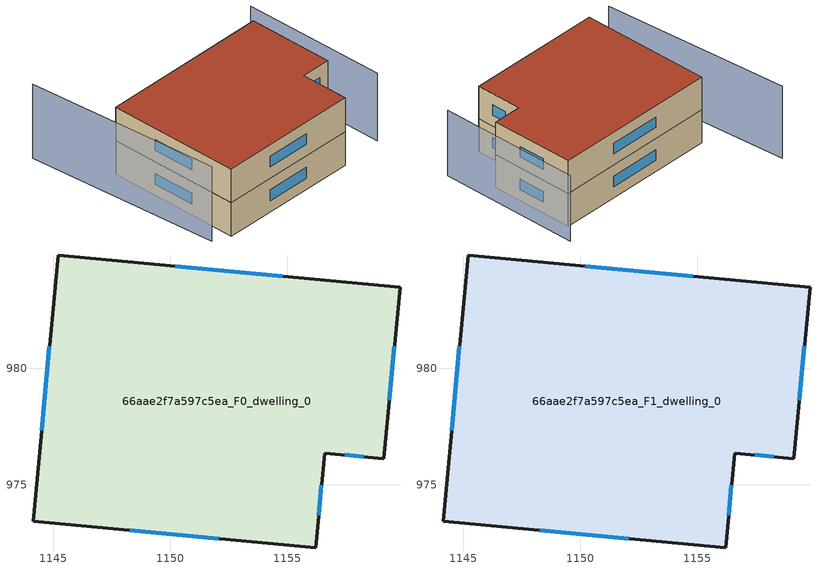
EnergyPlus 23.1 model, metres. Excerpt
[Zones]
66aae2f7a597c5ea_F0_dwelling_0
 floor ground (EU_floor_Construction): 1159.84,983.45 1159.15,976.12 1156.61,976.36 1156.22,972.31 1144.12,973.45 1145.2,984.83 z0
 wall outside (EU_wall_Construction): 1156.22,972.31 1156.61,976.36 1159.15,976.12 1159.84,983.45 1145.2,984.83 1144.12,973.45 1156.22,972.31 z0:3
 window (EU_Window_Construction): 1156.36,973.7 1156.48,974.98 / 1148.27,973.06 1152.08,972.7 / 1144.83,980.94 1144.49,977.35 / 1154.83,983.93 1150.21,984.36 / 1159.38,978.63 1159.6,980.94 / 1157.48,976.28 1158.28,976.21 z1.03:1.97
66aae2f7a597c5ea_F1_dwelling_0
 floor to 66aae2f7a597c5ea_F0_dwelling_0 (EU_floor_Construction): 1159.84,983.45 1159.15,976.12 1156.61,976.36 1156.22,972.31 1144.12,973.45 1145.2,984.83 z3
 wall outside (EU_wall_Construction): 1156.22,972.31 1156.61,976.36 1159.15,976.12 1159.84,983.45 1145.2,984.83 1144.12,973.45 1156.22,972.31 z3:6
 window (EU_Window_Construction): 1156.36,973.7 1156.48,974.98 / 1148.27,973.06 1152.08,972.7 / 1144.83,980.94 1144.49,977.35 / 1154.83,983.93 1150.21,984.36 / 1159.38,978.63 1159.6,980.94 / 1157.48,976.28 1158.28,976.21 z4.03:4.97
 roof outside (EU_roof_Construction): 1156.22,972.31 1156.61,976.36 1159.15,976.12 1159.84,983.45 1145.2,984.83 1144.12,973.45 z6
shading: 1160.09,972.34 1161.22,984.74 z0:6; 1143.14,990.84 1142.8,974.24 z0:6.6
[Building]
EU S2 Campaign: North Axis=0; Terrain=City; Solar Distribution=FullExterior
[Site:Location]
Cape.Town.Intl.AP: Latitude=-33.965; Longitude=18.602; Time Zone=2; Elevation=46
[SizingPeriod:WeatherFileDays]
AnnualSizingPeriod: Begin Month=1; Begin Day of Month=1; End Month=12; End Day of Month=31; Day of Week for Start Day=Monday; Use Weather File Daylight Saving Period=No; Use Weather File Rain and Snow Indicators=No
[MATERIAL]
EU_InternalMass_Material: Roughness=MediumRough; Thickness=0.1; Conductivity=1; Density=1800; Specific Heat=900; Thermal Absorptance=0.9; Solar Absorptance=0.7; Visible Absorptance=0.7
[MATERIAL:NOMASS] Roughness=MediumRough; Thermal Absorptance=0.9; Solar Absorptance=0.7; Visible Absorptance=0.7
Name | Thermal Resistance
EU_wall_NoMass | 0.493876
EU_roof_NoMass | 0.449382
EU_floor_NoMass | 1.25
[WINDOWMATERIAL:SIMPLEGLAZINGSYSTEM]
EU_Window_SimpleGlazing: UFactor=4.4; Solar Heat Gain Coefficient=0.85; Visible Transmittance=0.85
[CONSTRUCTION]
EU_wall_Construction: EU_wall_NoMass
EU_roof_Construction: EU_roof_NoMass
EU_floor_Construction: EU_floor_NoMass
EU_Window_Construction: EU_Window_SimpleGlazing
EU_InternalMass_Construction: EU_InternalMass_Material
[ZONE] Type=1; Multiplier=1; Ceiling Height=autocalculate; Volume=473.344; Floor Area=autocalculate; Part of Total Floor Area=Yes
66aae2f7a597c5ea_F0_dwelling_0; 66aae2f7a597c5ea_F1_dwelling_0
[INTERNALMASS] Construction=EU_InternalMass_Construction; Surface Area=157.781
Name | Zone or ZoneList
66aae2f7a597c5ea_F0_dwelling_0_EU_InternalMass | 66aae2f7a597c5ea_F0_dwelling_0
66aae2f7a597c5ea_F1_dwelling_0_EU_InternalMass | 66aae2f7a597c5ea_F1_dwelling_0
[OTHEREQUIPMENT] Fuel Type=Electricity; Design Level Calculation Method=Watts/Area; Power per Zone Floor Area=1; Fraction Latent=0; Fraction Radiant=0; Fraction Lost=0; Carbon Dioxide Generation Rate=0; EndUse Subcategory=EU_Step8_InternalGains
Name | Zone or ZoneList or Space or SpaceList | Schedule
EU_Step8_InternalGain_66aae2f7a597c5ea_F0_dwelling_0_f000 | 66aae2f7a597c5ea_F0_dwelling_0 | EU_Step8_GainSchedule_66aae2f7a597c5ea_F0_dwelling_0_f000
EU_Step8_InternalGain_66aae2f7a597c5ea_F1_dwelling_0_f000 | 66aae2f7a597c5ea_F1_dwelling_0 | EU_Step8_GainSchedule_66aae2f7a597c5ea_F1_dwelling_0_f000
[ZONEVENTILATION:DESIGNFLOWRATE] Schedule=EU_AlwaysOn; Design Flow Rate Calculation Method=AirChanges/Hour; Air Changes per Hour=0.64; Ventilation Type=Natural; Fan Pressure Rise=0; Fan Total Efficiency=1; Constant Term Coefficient=1; Temperature Term Coefficient=0; Velocity Term Coefficient=0; Velocity Squared Term Coefficient=0; Minimum Indoor Temperature=-100; Maximum Indoor Temperature=100; Delta Temperature=-100; Minimum Outdoor Temperature=-100; Maximum Outdoor Temperature=100; Maximum Wind Speed=40
Name | Zone or ZoneList or Space or SpaceList
EU_ConstantAir_66aae2f7a597c5ea_F0_dwelling_0 | 66aae2f7a597c5ea_F0_dwelling_0
EU_ConstantAir_66aae2f7a597c5ea_F1_dwelling_0 | 66aae2f7a597c5ea_F1_dwelling_0
[HVACTEMPLATE:THERMOSTAT] Constant Heating Setpoint=20; Constant Cooling Setpoint=50
EU_HeatOnly_66aae2f7a597c5ea_F0_dwelling_0; EU_HeatOnly_66aae2f7a597c5ea_F1_dwelling_0
[HVACTEMPLATE:ZONE:IDEALLOADSAIRSYSTEM] System Availability Schedule=EU_AlwaysOn; Maximum Heating Supply Air Temperature=50; Minimum Cooling Supply Air Temperature=13; Maximum Heating Supply Air Humidity Ratio=0.0156; Minimum Cooling Supply Air Humidity Ratio=0.0077; Heating Limit=NoLimit; Cooling Limit=NoLimit; Heating Availability Schedule=EU_AlwaysOn; Cooling Availability Schedule=EU_CoolingOff; Dehumidification Control Type=ConstantSensibleHeatRatio; Cooling Sensible Heat Ratio=0.7; Dehumidification Setpoint=60; Humidification Control Type=None; Humidification Setpoint=30; Outdoor Air Method=None; Outdoor Air Flow Rate per Person=0.00944; Outdoor Air Flow Rate per Zone Floor Area=0; Outdoor Air Flow Rate per Zone=0; Demand Controlled Ventilation Type=None; Outdoor Air Economizer Type=NoEconomizer; Heat Recovery Type=None; Sensible Heat Recovery Effectiveness=0.7; Latent Heat Recovery Effectiveness=0.65
Name | Template Thermostat
66aae2f7a597c5ea_F0_dwelling_0 | EU_HeatOnly_66aae2f7a597c5ea_F0_dwelling_0
66aae2f7a597c5ea_F1_dwelling_0 | EU_HeatOnly_66aae2f7a597c5ea_F1_dwelling_0
[SIZING:ZONE] Zone Cooling Design Supply Air Temperature Input Method=SupplyAirTemperature; Zone Cooling Design Supply Air Temperature=13; Zone Heating Design Supply Air Temperature Input Method=SupplyAirTemperature; Zone Heating Design Supply Air Temperature=50; Zone Cooling Design Supply Air Humidity Ratio=0.008; Zone Heating Design Supply Air Humidity Ratio=0.008; Cooling Design Air Flow Method=DesignDay; Cooling Design Air Flow Rate=0; Cooling Minimum Air Flow per Zone Floor Area=0.000762; Cooling Minimum Air Flow=0; Cooling Minimum Air Flow Fraction=0.2; Heating Design Air Flow Method=DesignDay; Heating Design Air Flow Rate=0; Heating Maximum Air Flow per Zone Floor Area=0.002032; Heating Maximum Air Flow=0.141576; Heating Maximum Air Flow Fraction=0.3; Account for Dedicated Outdoor Air System=No; Dedicated Outdoor Air System Control Strategy=NeutralSupplyAir; Dedicated Outdoor Air Low Setpoint Temperature for Design=autosize; Dedicated Outdoor Air High Setpoint Temperature for Design=autosize; Zone Load Sizing Method=Sensible Load Only No Latent Load; Zone Latent Cooling Design Supply Air Humidity Ratio Input Method=HumidityRatioDifference; Zone Cooling Design Supply Air Humidity Ratio Difference=0.005; Zone Latent Heating Design Supply Air Humidity Ratio Input Method=HumidityRatioDifference; Zone Humidification Design Supply Air Humidity Ratio Difference=0.005
66aae2f7a597c5ea_F0_dwelling_0; 66aae2f7a597c5ea_F1_dwelling_0
[SCHEDULE:CONSTANT]
Name | Hourly Value
EU_AlwaysOn | 1
EU_CoolingOff | 0
[SCHEDULE:FILE] Column Number=1; Rows to Skip at Top=0; Number of Hours of Data=8760; Column Separator=Comma; Interpolate to Timestep=No; Minutes per Item=60; Adjust Schedule for Daylight Savings=Yes
Name | File
EU_Step8_GainSchedule_66aae2f7a597c5ea_F0_dwelling_0_f000 | ../../schedules/66aae2f7a597c5ea/66aae2f7a597c5ea_F0_dwelling_0_f000_gain.csv
EU_Step8_GainSchedule_66aae2f7a597c5ea_F1_dwelling_0_f000 | ../../schedules/66aae2f7a597c5ea/66aae2f7a597c5ea_F1_dwelling_0_f000_gain.csv
